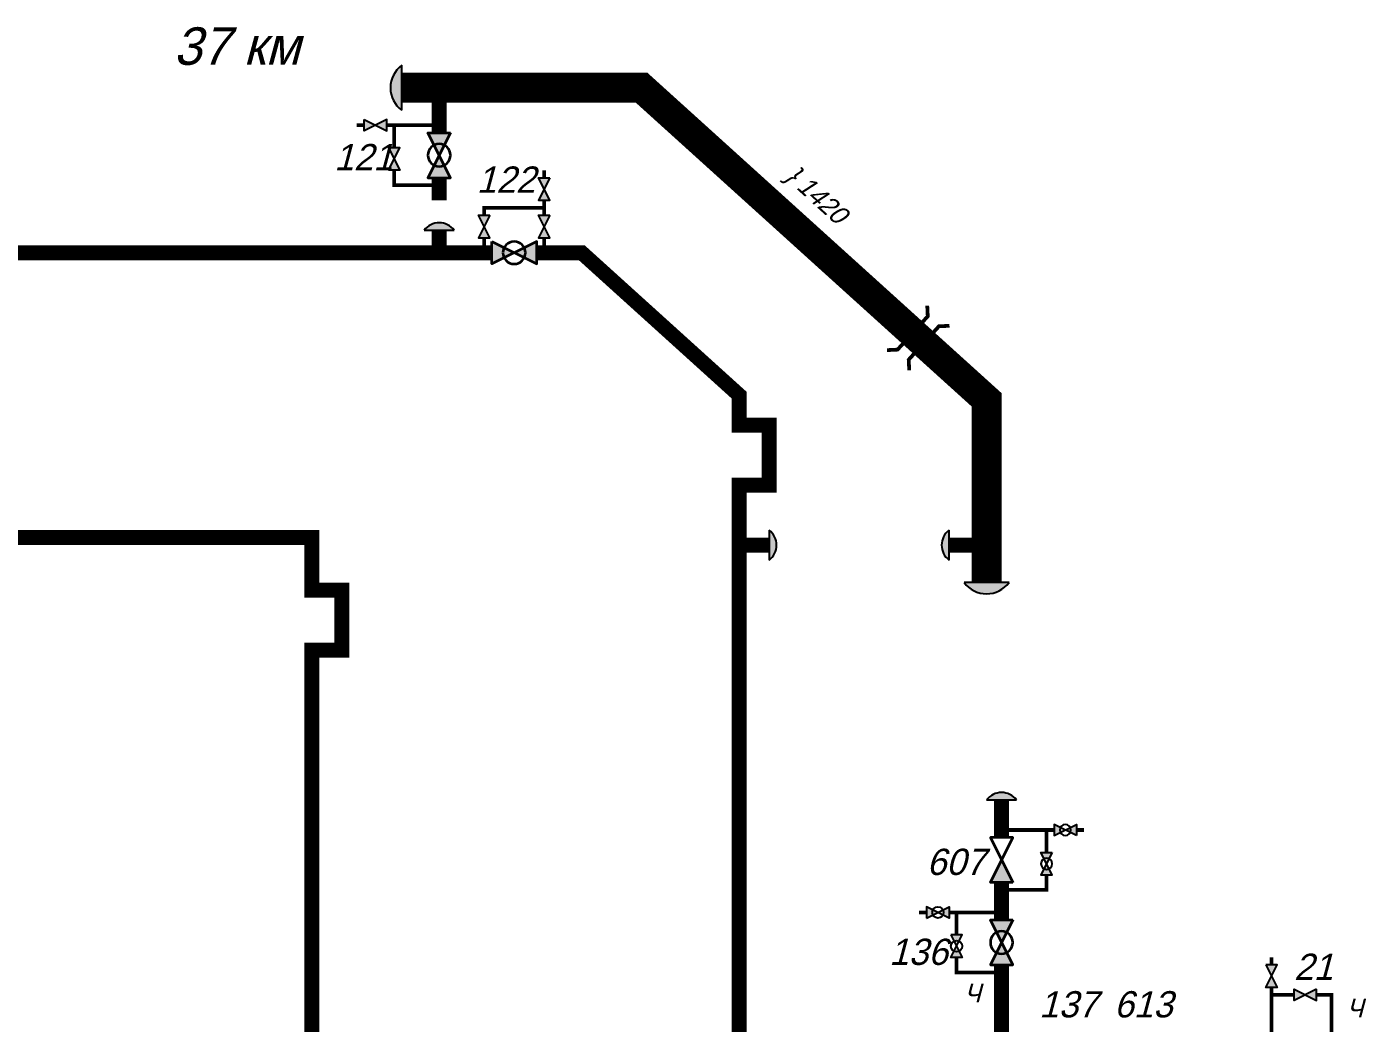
# Paper-space layout 'Layout1' of a CAD drawing. Header units: millimetres. Extents: x 4 to 970, y 6 to 602.
# Drawn here: x 277.7 to 456.3, y 263.4 to 396.3 of the extents above; entities that cross this region are included whole.
import ezdxf

# ---------------------------------------------------------------- set-up
doc = ezdxf.new("R2010")
doc.units = ezdxf.units.MM
for name, color, linetype in [('Заглушки сферич.', 7, 'Continuous'), ('Задвижки ручн.ВД', 7, 'Continuous'), ('Клапаны обр.', 7, 'Continuous'), ('Краны шар.ВД', 7, 'Continuous'), ('Переезды', 7, 'Continuous'), ('Площадки', 7, 'Continuous'), ('Трубы 0159', 7, 'Continuous'), ('Трубы 0720', 7, 'Continuous'), ('Трубы 1420', 7, 'Continuous')]:
    doc.layers.add(name, color=color, linetype=linetype)
doc.styles.add('# елементов', font='ruslat.shx', dxfattribs={"oblique": 15, "height": 2.5})
doc.styles.add('# елементов 3.5', font='ruslat.shx', dxfattribs={"oblique": 15, "height": 3.5})
doc.styles.add('Наим. труб', font='ruslat.shx', dxfattribs={"oblique": 15, "height": 2.5})
doc.styles.add('Рамка 5', font='ruslat.shx', dxfattribs={"oblique": 15, "height": 5})

# ---------------------------------------------------------------- blocks, each defined once
blk = doc.blocks.new('Заглушка сфер.')
at = {"layer": 'Заглушки сферич.', "linetype": 'ByBlock', "lineweight": -2}
blk.add_hatch(color=0, dxfattribs=at).paths.add_polyline_path([(0, 0.5, 0.4999999999999998), (0, -0.5000000000000001)])
at = {"layer": 'Заглушки сферич.', "color": 0, "linetype": 'ByBlock', "lineweight": -2}
blk.add_line((0, -0.5), (0, 0.5), dxfattribs=at)
blk.add_arc((0.375, 0), 0.625, 126.8698976458447, 233.1301023541553, dxfattribs=at)
blk = doc.blocks.new('Задвижка ручн.ВД')
at = {"layer": 'Задвижки ручн.ВД', "linetype": 'ByBlock', "lineweight": -2}
h = blk.add_hatch(color=0, dxfattribs=at)
edge = h.paths.add_edge_path()
edge.add_ellipse((0.5, 0), major_axis=(0.176776695296762, 0.1767766952967621), ratio=0.9999999999996418, start_angle=108.4349488229158, end_angle=134.9999999999897, ccw=False)
edge.add_line((0.2763932022500057, 0.1118033988749971), (0, 0.25))
edge.add_line((0, 0.25), (0, -0.25))
edge.add_line((0, -0.25), (0.2763932022500057, -0.1118033988749971))
edge.add_ellipse((0.5, 0), major_axis=(-0.176776695296762, 0.176776695296762), ratio=0.9999999999996423, start_angle=45.000000000010175, end_angle=71.56505117708417, ccw=False)
edge = h.paths.add_edge_path()
edge.add_line((0.5, 0), (0.2763932022500057, 0.1118033988749971))
edge.add_ellipse((0.5, 0), major_axis=(0.176776695296762, 0.176776695296762), ratio=0.9999999999996423, start_angle=108.4349488229159, end_angle=134.9999999999897)
edge.add_ellipse((0.5, 0), major_axis=(-0.176776695296762, 0.1767766952967621), ratio=0.9999999999996418, start_angle=45.00000000001025, end_angle=71.56505117708416)
edge.add_line((0.2763932022500057, -0.1118033988749971), (0.5, 0))
edge = h.paths.add_edge_path()
edge.add_line((0.5, 0), (0.7236067977499943, -0.1118033988749971))
edge.add_ellipse((0.5, 0), major_axis=(0.176776695296762, 0.176776695296762), ratio=0.9999999999996423, start_angle=288.4349488229158, end_angle=314.9999999999898)
edge.add_ellipse((0.5, 0), major_axis=(-0.176776695296762, 0.1767766952967621), ratio=0.9999999999996418, start_angle=225.0000000000103, end_angle=251.5650511770842)
edge.add_line((0.7236067977499943, 0.1118033988749971), (0.5, 0))
edge = h.paths.add_edge_path()
edge.add_ellipse((0.5, 0), major_axis=(0.176776695296762, 0.1767766952967621), ratio=0.9999999999996418, start_angle=288.4349488229158, end_angle=314.99999999998977, ccw=False)
edge.add_line((0.7236067977499943, -0.1118033988749971), (1, -0.25))
edge.add_line((1, -0.25), (1, 0.25))
edge.add_line((1, 0.25), (0.7236067977499943, 0.1118033988749971))
edge.add_ellipse((0.5, 0), major_axis=(-0.176776695296762, 0.176776695296762), ratio=0.9999999999996423, start_angle=225.0000000000103, end_angle=251.56505117708411, ccw=False)
at = {"layer": 'Задвижки ручн.ВД', "color": 0, "linetype": 'ByBlock', "lineweight": -2}
blk.add_lwpolyline([(1, 0.25), (0, -0.25), (0, 0.25), (1, -0.25)], close=True, dxfattribs=at)
blk = doc.blocks.new('Кран шар.ВД')
at = {"layer": 'Краны шар.ВД', "linetype": 'ByBlock', "lineweight": -2}
h = blk.add_hatch(color=0, dxfattribs=at)
edge = h.paths.add_edge_path()
edge.add_ellipse((0.5, 0), major_axis=(0.176776695296762, 0.1767766952967621), ratio=0.9999999999996418, start_angle=108.4349488229158, end_angle=134.9999999999897, ccw=False)
edge.add_line((0.2763932022500057, 0.1118033988749971), (0, 0.25))
edge.add_line((0, 0.25), (0, -0.25))
edge.add_line((0, -0.25), (0.2763932022500057, -0.1118033988749971))
edge.add_ellipse((0.5, 0), major_axis=(-0.176776695296762, 0.176776695296762), ratio=0.9999999999996423, start_angle=45.000000000010175, end_angle=71.56505117708417, ccw=False)
edge = h.paths.add_edge_path()
edge.add_line((0.5, 0), (0.2763932022500057, 0.1118033988749971))
edge.add_ellipse((0.5, 0), major_axis=(0.176776695296762, 0.176776695296762), ratio=0.9999999999996423, start_angle=108.4349488229159, end_angle=134.9999999999897)
edge.add_ellipse((0.5, 0), major_axis=(-0.176776695296762, 0.1767766952967621), ratio=0.9999999999996418, start_angle=45.00000000001025, end_angle=71.56505117708416)
edge.add_line((0.2763932022500057, -0.1118033988749971), (0.5, 0))
edge = h.paths.add_edge_path()
edge.add_line((0.5, 0), (0.7236067977499943, -0.1118033988749971))
edge.add_ellipse((0.5, 0), major_axis=(0.176776695296762, 0.176776695296762), ratio=0.9999999999996423, start_angle=288.4349488229158, end_angle=314.9999999999898)
edge.add_ellipse((0.5, 0), major_axis=(-0.176776695296762, 0.1767766952967621), ratio=0.9999999999996418, start_angle=225.0000000000103, end_angle=251.5650511770842)
edge.add_line((0.7236067977499943, 0.1118033988749971), (0.5, 0))
edge = h.paths.add_edge_path()
edge.add_ellipse((0.5, 0), major_axis=(0.176776695296762, 0.1767766952967621), ratio=0.9999999999996418, start_angle=288.4349488229158, end_angle=314.99999999998977, ccw=False)
edge.add_line((0.7236067977499943, -0.1118033988749971), (1, -0.25))
edge.add_line((1, -0.25), (1, 0.25))
edge.add_line((1, 0.25), (0.7236067977499943, 0.1118033988749971))
edge.add_ellipse((0.5, 0), major_axis=(-0.176776695296762, 0.176776695296762), ratio=0.9999999999996423, start_angle=225.0000000000103, end_angle=251.56505117708411, ccw=False)
at = {"layer": 'Краны шар.ВД', "color": 0, "linetype": 'ByBlock', "lineweight": -2}
blk.add_lwpolyline([(0, 0.25), (1, -0.25), (1, 0.25), (0, -0.25)], close=True, dxfattribs=at)
blk.add_lwpolyline([(0.25, 0, 1), (0.75, 0, 0.9999999999999999), (0.25, 0)], format="xyb", close=True, dxfattribs=at)
blk = doc.blocks.new('Клапан обр.')
at = {"layer": 'Клапаны обр.', "linetype": 'ByBlock', "lineweight": -2}
blk.add_hatch(color=0, dxfattribs=at).paths.add_polyline_path([(0, 0.25), (0, -0.25), (0.5, 0)])
at = {"layer": 'Клапаны обр.', "color": 0, "linetype": 'ByBlock', "lineweight": -2}
blk.add_lwpolyline([(0, -0.25), (0, 0.25), (1, -0.25), (1, 0.25)], close=True, dxfattribs=at)

psp = doc.layouts.get("Layout1")

# ---------------------------------------------------------------- linework, layer by layer
at = {"layer": 'Переезды', "const_width": 0.4999999999999999}
for points in [[(392.4315051239543, 353.196595859996), (393.8439542270472, 353.2672183151507), (397.869434170862, 357.7164329898933), (397.7988117157074, 359.1288820929863)], [(395.3976482404494, 350.5129425641196), (395.3270257852947, 351.9253916672125), (399.3525057291095, 356.3746063419551), (400.7649548322024, 356.4452287971096)]]:
    psp.add_lwpolyline(points, dxfattribs=at)
at = {"layer": 'Трубы 0159', "const_width": 0.5}
for points in [[(322.7137462883269, 383.1925880478518), (321.7137462883269, 383.1925880478518)], [(332.7137462883269, 383.1925880478518), (325.7137462883269, 383.1925880478518)], [(326.7137462883269, 380.1925880478518), (326.7137462883269, 383.1925880478518)], [(332.7137462883269, 375.1925880478518), (326.7137462883269, 375.1925880478518), (326.7137462883269, 377.1925880478518)], [(346.7137462883269, 376.1925880478518), (346.7137462883269, 377.1925880478518)], [(346.7137462883269, 371.1925880478518), (346.7137462883269, 373.1925880478518)], [(338.7137462883269, 371.1925880478518), (338.7137462883269, 372.1925880478518), (346.7137462883269, 372.1925880478518)], [(338.7137462883269, 366.1925880478518), (338.7137462883269, 368.1925880478518)], [(346.7137462883269, 366.1925880478518), (346.7137462883269, 368.1925880478518)], [(407.7137462883269, 289.1925880478518), (414.7137462883269, 289.1925880478518)], [(413.7137462883269, 286.1925880478518), (413.7137462883269, 289.1925880478518)], [(417.7137462883269, 289.1925880478518), (418.7137462883269, 289.1925880478518)], [(407.7137462883269, 281.1925880478518), (413.7137462883269, 281.1925880478518), (413.7137462883269, 283.1925880478518)], [(397.7137462883269, 278.1925880478518), (396.7137462883269, 278.1925880478518)], [(407.7137462883269, 278.1925880478518), (400.7137462883269, 278.1925880478518)], [(401.7137462883269, 275.1925880478518), (401.7137462883269, 278.1925880478518)], [(407.7137462883269, 270.1925880478518), (401.7137462883269, 270.1925880478518), (401.7137462883269, 272.1925880478518)], [(443.7137462883269, 271.1925880478518), (443.7137462883269, 272.1925880478518)], [(443.7137462883269, 261.1925880478518), (443.7137462883269, 268.1925880478518)], [(446.7137462883269, 267.1925880478518), (443.7137462883269, 267.1925880478518)], [(451.7137462883269, 261.1925880478518), (451.7137462883269, 267.1925880478518), (449.7137462883269, 267.1925880478518)]]:
    psp.add_lwpolyline(points, dxfattribs=at)
at = {"layer": 'Трубы 0720', "const_width": 2}
for points in [[(332.7137462883269, 382.1925880478518), (332.7137462883269, 388.1925880478518)], [(332.7137462883269, 373.1925880478518), (332.7137462883269, 376.1925880478518)], [(339.7137462883269, 366.1925880478518), (215.7137462883269, 366.1925880478518), (215.7137462883269, 370.1925880478518), (207.7137462883269, 370.1925880478518), (207.7137462883269, 366.1925880478518), (199.7137462883269, 366.1925880478518), (199.7137462883269, 370.1925880478518), (191.7137462883269, 370.1925880478518), (191.7137462883269, 366.1925880478518), (183.7137462883269, 366.1925880478518)], [(332.7137462883269, 366.1925880478518), (332.7137462883269, 369.1925880478518)], [(372.7137462883269, 237.1925880478518), (372.7137462883269, 241.1925880478518), (376.7137462883269, 241.1925880478518), (376.7137462883269, 249.1925880478518), (372.7137462883269, 249.1925880478518), (372.7137462883269, 335.1925880478518), (376.7137462883269, 335.1925880478518), (376.7137462883269, 343.1925880478518), (372.7137462883269, 343.1925880478518), (372.7137462883269, 347.1925880478518), (351.7137462883269, 366.1925880478518), (345.7137462883269, 366.1925880478518)], [(372.7137462883269, 327.1925880478518), (376.7137462883269, 327.1925880478518)], [(405.7137462883269, 327.1925880478518), (400.7137462883268, 327.1925880478518)], [(407.7137462883269, 293.1925880478518), (407.7137462883269, 288.1925880478518)], [(407.7137462883269, 282.1925880478518), (407.7137462883269, 277.1925880478518)], [(407.7137462883269, 271.1925880478518), (407.7137462883269, 248.1925880478518)]]:
    psp.add_lwpolyline(points, dxfattribs=at)
at = {"layer": 'Трубы 0720'}
psp.add_lwpolyline([(322.7137462883269, 203.1925880478518, 2, 2, 0), (315.7137462883269, 203.1925880478518, 2, 2, 0), (315.7137462883269, 241.1925880478518, 2, 2, 0), (319.7137462883269, 241.1925880478518, 2, 2, 0), (319.7137462883269, 249.1925880478518, 2, 2, 0), (315.7137462883269, 249.1925880478518, 2, 2, 0), (315.7137462883269, 313.1925880478518, 2, 2, 0), (319.7137462883269, 313.1925880478518, 2, 2, 0), (319.7137462883269, 321.1925880478518, 2, 2, 0), (315.7137462883269, 321.1925880478518, 2, 2, 0), (315.7137462883269, 328.1925880478518, 2, 2, 0), (215.7137462883269, 328.1925880478518, 2, 2, 0), (215.7137462883269, 332.1925880478518, 2, 2, 0), (207.7137462883269, 332.1925880478518, 2, 2, 0), (207.7137462883269, 328.1925880478518, 2, 2, 0), (199.7137462883269, 328.1925880478518, 2, 2, 0), (199.7137462883269, 332.1925880478518, 2, 2, 0), (191.7137462883269, 332.1925880478518, 2, 2, 0), (191.7137462883269, 328.1925880478518, 2, 2, 0), (183.7137462883269, 328.1925880478518, 0, 0, 0)], format="xyseb", dxfattribs=at)
at = {"layer": 'Трубы 1420'}
psp.add_lwpolyline([(327.7137462883269, 388.1925880478518, 4, 4, 0), (359.7137462883269, 388.1925880478518, 4, 4, 0), (405.7137462883269, 346.5735404288041, 4, 4, 0), (405.7137462883269, 322.1925880478518, 0, 0, 0)], format="xyseb", dxfattribs=at)

# ---------------------------------------------------------------- block references
at = {"layer": 'Заглушки сферич.'}
for p, xscale, yscale in [((327.7137462883269, 388.1925880478518), 6.000000000000001, 6), ((400.7137462883269, 327.1925880478518), 4.000000000000001, 4)]:
    psp.add_blockref('Заглушка сфер.', p, dxfattribs=dict(at, xscale=xscale, yscale=yscale))
for p, xscale, yscale, rotation in [((332.7137462883269, 369.1925880478518), 4, 4, 270), ((376.7137462883269, 327.1925880478518), 4, 4, 180), ((405.7137462883269, 322.1925880478518), 6, 6, 90), ((407.7137462883269, 293.1925880478518), 4, 4, 270)]:
    psp.add_blockref('Заглушка сфер.', p, dxfattribs=dict(at, xscale=xscale, yscale=yscale, rotation=rotation))
at = {"layer": 'Задвижки ручн.ВД', "lineweight": 25, "yscale": 3}
for p, xscale in [((325.7137462883269, 383.1925880478518), -3), ((446.7137462883269, 267.1925880478518), 3)]:
    psp.add_blockref('Задвижка ручн.ВД', p, dxfattribs=dict(at, xscale=xscale))
for p, xscale, rotation in [((326.7137462883269, 380.1925880478518), -3, 90), ((346.7137462883269, 373.1925880478519), -3, 270), ((338.7137462883269, 368.1925880478519), -3, 270), ((346.7137462883269, 368.1925880478519), -3, 270), ((443.7137462883269, 268.1925880478518), 3, 90)]:
    psp.add_blockref('Задвижка ручн.ВД', p, dxfattribs=dict(at, xscale=xscale, rotation=rotation))
at = {"layer": 'Клапаны обр.', "lineweight": 35, "xscale": 6, "yscale": 6, "rotation": 89.99999999999999}
psp.add_blockref('Клапан обр.', (407.7137462883269, 282.1925880478518), dxfattribs=at)
at = {"layer": 'Краны шар.ВД', "lineweight": 35, "xscale": 6, "yscale": 6, "rotation": 270}
for p in [(332.7137462883269, 382.1925880478518), (407.7137462883269, 277.1925880478517)]:
    psp.add_blockref('Кран шар.ВД', p, dxfattribs=at)
at = {"layer": 'Краны шар.ВД', "lineweight": 35, "xscale": 6.000000000000001, "yscale": 6}
psp.add_blockref('Кран шар.ВД', (339.7137462883269, 366.1925880478519), dxfattribs=at)
at = {"layer": 'Краны шар.ВД', "lineweight": 25, "yscale": 3}
for p, xscale, rotation in [((417.7137462883269, 289.1925880478518), 3, 180), ((413.7137462883269, 286.1925880478518), 3, 270), ((397.7137462883269, 278.1925880478518), -3, 180), ((401.7137462883269, 275.1925880478518), -3, 90)]:
    psp.add_blockref('Кран шар.ВД', p, dxfattribs=dict(at, xscale=xscale, rotation=rotation))

# ---------------------------------------------------------------- texts
at = {"layer": 'Клапаны обр.', "lineweight": 35, "style": '# елементов 3.5', "oblique": 15}
for s, p in [('121', (318.7137462883269, 377.1925880478518)), ('122', (337.7137462883269, 374.1925880478518)), ('607', (397.7137462883269, 283.1925880478518)), ('613', (422.7137462883269, 264.1925880478518))]:
    psp.add_text(s, height=3.5, dxfattribs=at).set_placement(p)
at = {"layer": 'Краны шар.ВД', "lineweight": 35, "style": '# елементов 3.5', "oblique": 15}
for s, p in [('136', (392.7137462883269, 271.1925880478518)), ('21', (446.7137462883269, 269.1925880478518)), ('137', (412.7137462883269, 264.1925880478518))]:
    psp.add_text(s, height=3.5, dxfattribs=at).set_placement(p)
at = {"layer": 'Краны шар.ВД', "lineweight": 25, "style": '# елементов', "oblique": 15}
for p in [(402.7137462883269, 266.1925880478518), (453.7137462883269, 264.1925880478518)]:
    psp.add_text('Ч', height=2.5, dxfattribs=at).set_placement(p)
at = {"layer": 'Площадки', "lineweight": 50, "style": 'Рамка 5', "oblique": 15}
psp.add_text('37 км', height=5, dxfattribs=at).set_placement((297.3033968215633, 391.2522848385943))
at = {"layer": 'Трубы 1420', "lineweight": 25, "style": 'Наим. труб', "oblique": 15}
psp.add_text('} 1420', height=2.5, rotation=317.8624052261118, dxfattribs=at).set_placement((378.7137462883269, 376.1925880478518))

doc.saveas('drawing.dxf')
